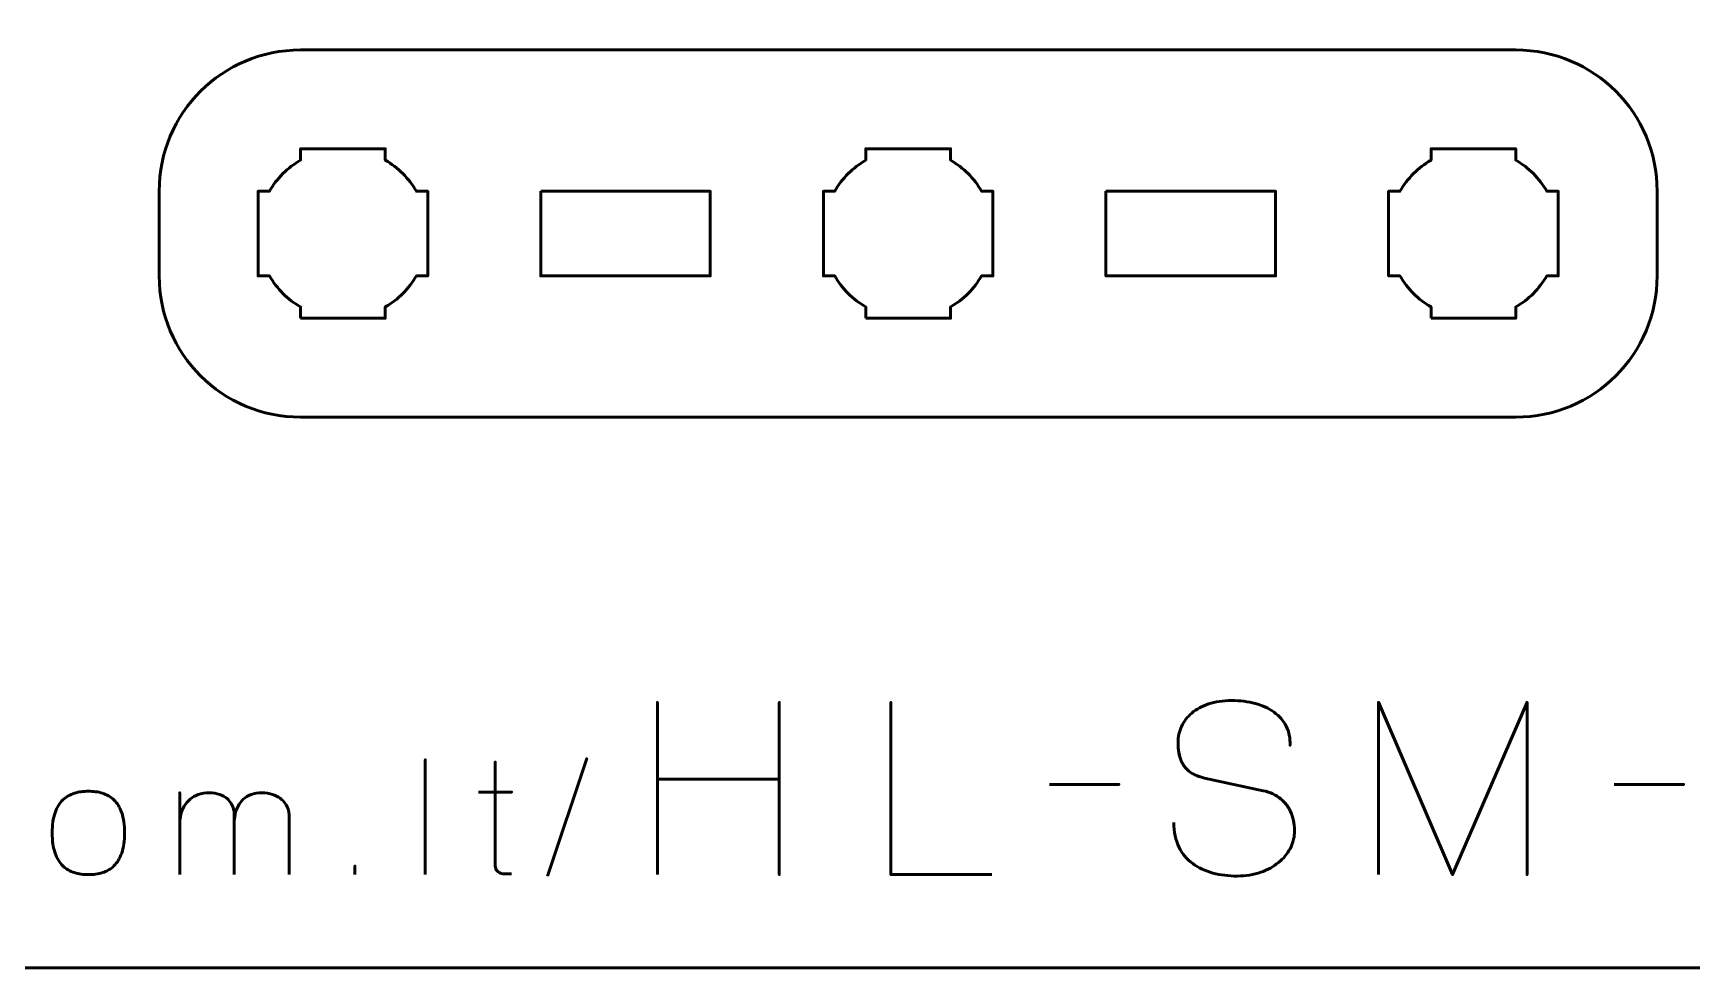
# Model space of a CAD drawing. Header units: centimetres. Extents: x -21 to 0, y -29.7 to 0.
# Drawn here: x -8.85 to -2.98, y -29.7 to -26.39 of the extents above; entities that cross this region are included whole.
import ezdxf

# ---------------------------------------------------------------- set-up
doc = ezdxf.new("R2010")
doc.units = ezdxf.units.CM
doc.header["$MEASUREMENT"] = 0
doc.layers.add('Layer 1', color=7, linetype='Continuous')

msp = doc.modelspace()

# ---------------------------------------------------------------- linework, layer by layer
at = {"layer": 'Layer 1', "color": 22, "lineweight": 53}
msp.add_open_spline([(-21.00003, -29.19995), (-21.00003, -29.19995), (-21.00003, -0.49992), (-21.00003, -0.49992), (-21.00003, -0.49992), (-21.00003, -0.22295), (-20.77694, 0.00004), (-20.49994, 0.00004), (-20.49994, 0.00004), (-20.49994, 0.00004), (-0.50008, 0.00004), (-0.50008, 0.00004), (-0.50008, 0.00004), (-0.22294, 0.00004), (0.00002, -0.22295), (0.00002, -0.49992), (0.00002, -0.49992), (0.00002, -0.49992), (0.00002, -29.19995), (0.00002, -29.19995), (0.00002, -29.19995), (0.00002, -29.47695), (-0.22294, -29.70004), (-0.50008, -29.70004), (-0.50008, -29.70004), (-0.50008, -29.70004), (-20.49994, -29.70004), (-20.49994, -29.70004), (-20.49994, -29.70004), (-20.77694, -29.70004), (-21.00003, -29.47695), (-21.00003, -29.19995)], degree=3, knots=[0, 0, 0, 0, 0.125, 0.125, 0.125, 0.125, 0.25, 0.25, 0.25, 0.25, 0.375, 0.375, 0.375, 0.375, 0.5, 0.5, 0.5, 0.5, 0.625, 0.625, 0.625, 0.625, 0.75, 0.75, 0.75, 0.75, 0.875, 0.875, 0.875, 0.875, 1, 1, 1, 1], dxfattribs=at)
at = {"layer": 'Layer 1', "color": 114, "lineweight": 53}
msp.add_open_spline([(-7.89991, -26.45003), (-7.89991, -26.45003), (-3.60004, -26.45003), (-3.60004, -26.45003), (-3.60004, -26.45003), (-3.3229, -26.45003), (-3.09994, -26.67312), (-3.09994, -26.95012), (-3.09994, -26.95012), (-3.09994, -26.95012), (-3.09994, -27.25013), (-3.09994, -27.25013), (-3.09994, -27.25013), (-3.09994, -27.52709), (-3.3229, -27.75005), (-3.60004, -27.75005), (-3.60004, -27.75005), (-3.60004, -27.75005), (-7.89991, -27.75005), (-7.89991, -27.75005), (-7.89991, -27.75005), (-8.17691, -27.75005), (-8.4, -27.52709), (-8.4, -27.25013), (-8.4, -27.25013), (-8.4, -27.25013), (-8.4, -26.95012), (-8.4, -26.95012), (-8.4, -26.95012), (-8.4, -26.67312), (-8.17691, -26.45003), (-7.89991, -26.45003)], degree=3, knots=[0, 0, 0, 0, 0.125, 0.125, 0.125, 0.125, 0.25, 0.25, 0.25, 0.25, 0.375, 0.375, 0.375, 0.375, 0.5, 0.5, 0.5, 0.5, 0.625, 0.625, 0.625, 0.625, 0.75, 0.75, 0.75, 0.75, 0.875, 0.875, 0.875, 0.875, 1, 1, 1, 1], dxfattribs=at)
at = {"layer": 'Layer 1', "lineweight": 53}
for points, knots in [([(-7.89991, -27.40006), (-7.89991, -27.40006), (-7.89991, -27.35995), (-7.89991, -27.35995), (-7.89991, -27.35995), (-7.94552, -27.33363), (-7.98344, -27.2956), (-8.00976, -27.25013), (-8.00976, -27.25013), (-8.00976, -27.25013), (-8.04998, -27.25013), (-8.04998, -27.25013), (-8.04998, -27.25013), (-8.04998, -27.25013), (-8.04998, -27.10005), (-8.04998, -27.10005), (-8.04998, -27.10005), (-8.04998, -27.10005), (-8.04998, -26.95012), (-8.04998, -26.95012), (-8.04998, -26.95012), (-8.04998, -26.95012), (-8.00976, -26.95012), (-8.00976, -26.95012), (-8.00976, -26.95012), (-7.98344, -26.90451), (-7.94552, -26.86659), (-7.89991, -26.84027), (-7.89991, -26.84027), (-7.89991, -26.84027), (-7.89991, -26.80005), (-7.89991, -26.80005), (-7.89991, -26.80005), (-7.89991, -26.80005), (-7.74998, -26.80005), (-7.74998, -26.80005), (-7.74998, -26.80005), (-7.74998, -26.80005), (-7.5999, -26.80005), (-7.5999, -26.80005), (-7.5999, -26.80005), (-7.5999, -26.80005), (-7.5999, -26.84027), (-7.5999, -26.84027), (-7.5999, -26.84027), (-7.55443, -26.86659), (-7.5164, -26.90451), (-7.49008, -26.95012), (-7.49008, -26.95012), (-7.49008, -26.95012), (-7.44997, -26.95012), (-7.44997, -26.95012), (-7.44997, -26.95012), (-7.44997, -26.95012), (-7.44997, -27.10005), (-7.44997, -27.10005), (-7.44997, -27.10005), (-7.44997, -27.10005), (-7.44997, -27.25013), (-7.44997, -27.25013), (-7.44997, -27.25013), (-7.44997, -27.25013), (-7.49008, -27.25013), (-7.49008, -27.25013), (-7.49008, -27.25013), (-7.5164, -27.2956), (-7.55443, -27.33363), (-7.5999, -27.35995), (-7.5999, -27.35995), (-7.5999, -27.35995), (-7.5999, -27.40006), (-7.5999, -27.40006), (-7.5999, -27.40006), (-7.5999, -27.40006), (-7.74998, -27.40006), (-7.74998, -27.40006), (-7.74998, -27.40006), (-7.74998, -27.40006), (-7.89991, -27.40006), (-7.89991, -27.40006)], [0, 0, 0, 0, 0.05, 0.05, 0.05, 0.05, 0.1, 0.1, 0.1, 0.1, 0.15, 0.15, 0.15, 0.15, 0.2, 0.2, 0.2, 0.2, 0.25, 0.25, 0.25, 0.25, 0.3, 0.3, 0.3, 0.3, 0.35, 0.35, 0.35, 0.35, 0.4, 0.4, 0.4, 0.4, 0.45, 0.45, 0.45, 0.45, 0.5, 0.5, 0.5, 0.5, 0.55, 0.55, 0.55, 0.55, 0.6, 0.6, 0.6, 0.6, 0.65, 0.65, 0.65, 0.65, 0.7, 0.7, 0.7, 0.7, 0.75, 0.75, 0.75, 0.75, 0.8, 0.8, 0.8, 0.8, 0.85, 0.85, 0.85, 0.85, 0.9, 0.9, 0.9, 0.9, 0.95, 0.95, 0.95, 0.95, 1, 1, 1, 1]), ([(-5.89997, -27.40006), (-5.89997, -27.40006), (-5.89997, -27.35995), (-5.89997, -27.35995), (-5.89997, -27.35995), (-5.94545, -27.33363), (-5.98348, -27.2956), (-6.00979, -27.25013), (-6.00979, -27.25013), (-6.00979, -27.25013), (-6.0499, -27.25013), (-6.0499, -27.25013), (-6.0499, -27.25013), (-6.0499, -27.25013), (-6.0499, -27.10005), (-6.0499, -27.10005), (-6.0499, -27.10005), (-6.0499, -27.10005), (-6.0499, -26.95012), (-6.0499, -26.95012), (-6.0499, -26.95012), (-6.0499, -26.95012), (-6.00979, -26.95012), (-6.00979, -26.95012), (-6.00979, -26.95012), (-5.98348, -26.90451), (-5.94545, -26.86659), (-5.89997, -26.84027), (-5.89997, -26.84027), (-5.89997, -26.84027), (-5.89997, -26.80005), (-5.89997, -26.80005), (-5.89997, -26.80005), (-5.89997, -26.80005), (-5.7499, -26.80005), (-5.7499, -26.80005), (-5.7499, -26.80005), (-5.7499, -26.80005), (-5.59997, -26.80005), (-5.59997, -26.80005), (-5.59997, -26.80005), (-5.59997, -26.80005), (-5.59997, -26.84027), (-5.59997, -26.84027), (-5.59997, -26.84027), (-5.5545, -26.86659), (-5.51647, -26.90451), (-5.49015, -26.95012), (-5.49015, -26.95012), (-5.49015, -26.95012), (-5.4499, -26.95012), (-5.4499, -26.95012), (-5.4499, -26.95012), (-5.4499, -26.95012), (-5.4499, -27.10005), (-5.4499, -27.10005), (-5.4499, -27.10005), (-5.4499, -27.10005), (-5.4499, -27.25013), (-5.4499, -27.25013), (-5.4499, -27.25013), (-5.4499, -27.25013), (-5.49015, -27.25013), (-5.49015, -27.25013), (-5.49015, -27.25013), (-5.51647, -27.2956), (-5.5545, -27.33363), (-5.59997, -27.35995), (-5.59997, -27.35995), (-5.59997, -27.35995), (-5.59997, -27.40006), (-5.59997, -27.40006), (-5.59997, -27.40006), (-5.59997, -27.40006), (-5.7499, -27.40006), (-5.7499, -27.40006), (-5.7499, -27.40006), (-5.7499, -27.40006), (-5.89997, -27.40006), (-5.89997, -27.40006)], [0, 0, 0, 0, 0.05, 0.05, 0.05, 0.05, 0.1, 0.1, 0.1, 0.1, 0.15, 0.15, 0.15, 0.15, 0.2, 0.2, 0.2, 0.2, 0.25, 0.25, 0.25, 0.25, 0.3, 0.3, 0.3, 0.3, 0.35, 0.35, 0.35, 0.35, 0.4, 0.4, 0.4, 0.4, 0.45, 0.45, 0.45, 0.45, 0.5, 0.5, 0.5, 0.5, 0.55, 0.55, 0.55, 0.55, 0.6, 0.6, 0.6, 0.6, 0.65, 0.65, 0.65, 0.65, 0.7, 0.7, 0.7, 0.7, 0.75, 0.75, 0.75, 0.75, 0.8, 0.8, 0.8, 0.8, 0.85, 0.85, 0.85, 0.85, 0.9, 0.9, 0.9, 0.9, 0.95, 0.95, 0.95, 0.95, 1, 1, 1, 1]), ([(-3.90004, -27.40006), (-3.90004, -27.40006), (-3.90004, -27.35995), (-3.90004, -27.35995), (-3.90004, -27.35995), (-3.94551, -27.33363), (-3.9834, -27.2956), (-4.00986, -27.25013), (-4.00986, -27.25013), (-4.00986, -27.25013), (-4.04997, -27.25013), (-4.04997, -27.25013), (-4.04997, -27.25013), (-4.04997, -27.25013), (-4.04997, -27.10005), (-4.04997, -27.10005), (-4.04997, -27.10005), (-4.04997, -27.10005), (-4.04997, -26.95012), (-4.04997, -26.95012), (-4.04997, -26.95012), (-4.04997, -26.95012), (-4.00986, -26.95012), (-4.00986, -26.95012), (-4.00986, -26.95012), (-3.9834, -26.90451), (-3.94551, -26.86659), (-3.90004, -26.84027), (-3.90004, -26.84027), (-3.90004, -26.84027), (-3.90004, -26.80005), (-3.90004, -26.80005), (-3.90004, -26.80005), (-3.90004, -26.80005), (-3.74997, -26.80005), (-3.74997, -26.80005), (-3.74997, -26.80005), (-3.74997, -26.80005), (-3.60004, -26.80005), (-3.60004, -26.80005), (-3.60004, -26.80005), (-3.60004, -26.80005), (-3.60004, -26.84027), (-3.60004, -26.84027), (-3.60004, -26.84027), (-3.55442, -26.86659), (-3.5165, -26.90451), (-3.49018, -26.95012), (-3.49018, -26.95012), (-3.49018, -26.95012), (-3.44997, -26.95012), (-3.44997, -26.95012), (-3.44997, -26.95012), (-3.44997, -26.95012), (-3.44997, -27.10005), (-3.44997, -27.10005), (-3.44997, -27.10005), (-3.44997, -27.10005), (-3.44997, -27.25013), (-3.44997, -27.25013), (-3.44997, -27.25013), (-3.44997, -27.25013), (-3.49018, -27.25013), (-3.49018, -27.25013), (-3.49018, -27.25013), (-3.5165, -27.2956), (-3.55442, -27.33363), (-3.60004, -27.35995), (-3.60004, -27.35995), (-3.60004, -27.35995), (-3.60004, -27.40006), (-3.60004, -27.40006), (-3.60004, -27.40006), (-3.60004, -27.40006), (-3.74997, -27.40006), (-3.74997, -27.40006), (-3.74997, -27.40006), (-3.74997, -27.40006), (-3.90004, -27.40006), (-3.90004, -27.40006)], [0, 0, 0, 0, 0.05, 0.05, 0.05, 0.05, 0.1, 0.1, 0.1, 0.1, 0.15, 0.15, 0.15, 0.15, 0.2, 0.2, 0.2, 0.2, 0.25, 0.25, 0.25, 0.25, 0.3, 0.3, 0.3, 0.3, 0.35, 0.35, 0.35, 0.35, 0.4, 0.4, 0.4, 0.4, 0.45, 0.45, 0.45, 0.45, 0.5, 0.5, 0.5, 0.5, 0.55, 0.55, 0.55, 0.55, 0.6, 0.6, 0.6, 0.6, 0.65, 0.65, 0.65, 0.65, 0.7, 0.7, 0.7, 0.7, 0.75, 0.75, 0.75, 0.75, 0.8, 0.8, 0.8, 0.8, 0.85, 0.85, 0.85, 0.85, 0.9, 0.9, 0.9, 0.9, 0.95, 0.95, 0.95, 0.95, 1, 1, 1, 1]), ([(-7.04996, -26.95012), (-7.04996, -26.95012), (-6.44995, -26.95012), (-6.44995, -26.95012), (-6.44995, -26.95012), (-6.44995, -26.95012), (-6.44995, -27.25013), (-6.44995, -27.25013), (-6.44995, -27.25013), (-6.44995, -27.25013), (-7.04996, -27.25013), (-7.04996, -27.25013), (-7.04996, -27.25013), (-7.04996, -27.25013), (-7.04996, -26.95012), (-7.04996, -26.95012)], [0, 0, 0, 0, 0.25, 0.25, 0.25, 0.25, 0.5, 0.5, 0.5, 0.5, 0.75, 0.75, 0.75, 0.75, 1, 1, 1, 1]), ([(-5.04999, -26.95012), (-5.04999, -26.95012), (-4.44999, -26.95012), (-4.44999, -26.95012), (-4.44999, -26.95012), (-4.44999, -26.95012), (-4.44999, -27.25013), (-4.44999, -27.25013), (-4.44999, -27.25013), (-4.44999, -27.25013), (-5.04999, -27.25013), (-5.04999, -27.25013), (-5.04999, -27.25013), (-5.04999, -27.25013), (-5.04999, -26.95012), (-5.04999, -26.95012)], [0, 0, 0, 0, 0.25, 0.25, 0.25, 0.25, 0.5, 0.5, 0.5, 0.5, 0.75, 0.75, 0.75, 0.75, 1, 1, 1, 1])]:
    msp.add_open_spline(points, degree=3, knots=knots, dxfattribs=at)
at = {"layer": 'Layer 1', "color": 30, "lineweight": 53}
for points, knots in [([(-4.81005, -29.18535), (-4.80977, -29.21907), (-4.80384, -29.248), (-4.79199, -29.27213), (-4.79199, -29.27213), (-4.78028, -29.29612), (-4.76391, -29.31573), (-4.7433, -29.33097), (-4.7433, -29.33097), (-4.72256, -29.34607), (-4.69871, -29.35722), (-4.67176, -29.36442), (-4.67176, -29.36442), (-4.64495, -29.37147), (-4.61616, -29.375), (-4.58568, -29.375), (-4.58568, -29.375), (-4.55492, -29.37486), (-4.52726, -29.37034), (-4.50257, -29.36174), (-4.50257, -29.36174), (-4.47801, -29.35313), (-4.45699, -29.34156), (-4.43935, -29.32702), (-4.43935, -29.32702), (-4.42185, -29.31249), (-4.4083, -29.29626), (-4.39871, -29.2782), (-4.39871, -29.2782), (-4.38911, -29.26014), (-4.38403, -29.24165), (-4.38333, -29.2226), (-4.38333, -29.2226), (-4.38248, -29.19762), (-4.38615, -29.17476), (-4.39419, -29.15416), (-4.39419, -29.15416), (-4.40224, -29.13356), (-4.41465, -29.11634), (-4.43145, -29.10223), (-4.43145, -29.10223), (-4.4481, -29.08812), (-4.46912, -29.07824), (-4.49424, -29.07274), (-4.49424, -29.07274), (-4.49424, -29.07274), (-4.70168, -29.02787), (-4.70168, -29.02787), (-4.70168, -29.02787), (-4.72115, -29.02377), (-4.73794, -29.01686), (-4.75177, -29.00726), (-4.75177, -29.00726), (-4.7656, -28.99753), (-4.77632, -28.98412), (-4.78366, -28.96691), (-4.78366, -28.96691), (-4.791, -28.94983), (-4.79481, -28.9281), (-4.79481, -28.90171), (-4.79481, -28.90171), (-4.79481, -28.88167), (-4.79072, -28.86276), (-4.78239, -28.84498), (-4.78239, -28.84498), (-4.77421, -28.8272), (-4.76207, -28.81154), (-4.74613, -28.79771), (-4.74613, -28.79771), (-4.73018, -28.78402), (-4.71042, -28.7733), (-4.687, -28.76554), (-4.687, -28.76554), (-4.66343, -28.75764), (-4.63648, -28.75369), (-4.606, -28.75354), (-4.606, -28.75354), (-4.57538, -28.75354), (-4.5473, -28.75707), (-4.52162, -28.76413), (-4.52162, -28.76413), (-4.49608, -28.77118), (-4.47392, -28.78134), (-4.45529, -28.79489), (-4.45529, -28.79489), (-4.43667, -28.80844), (-4.42227, -28.82509), (-4.4124, -28.84456), (-4.4124, -28.84456), (-4.40252, -28.86418), (-4.39786, -28.88661), (-4.39857, -28.91187), (-4.39857, -28.91187), (-4.39786, -28.88661), (-4.40252, -28.86418), (-4.4124, -28.84456), (-4.4124, -28.84456), (-4.42227, -28.82509), (-4.43667, -28.80844), (-4.45529, -28.79489), (-4.45529, -28.79489), (-4.47392, -28.78134), (-4.49608, -28.77118), (-4.52162, -28.76413), (-4.52162, -28.76413), (-4.5473, -28.75707), (-4.57538, -28.75354), (-4.606, -28.75354), (-4.606, -28.75354), (-4.63648, -28.75369), (-4.66343, -28.75764), (-4.687, -28.76554), (-4.687, -28.76554), (-4.71042, -28.7733), (-4.73018, -28.78402), (-4.74613, -28.79771), (-4.74613, -28.79771), (-4.76207, -28.81154), (-4.77421, -28.8272), (-4.78239, -28.84498), (-4.78239, -28.84498), (-4.79072, -28.86276), (-4.79481, -28.88167), (-4.79481, -28.90171), (-4.79481, -28.90171), (-4.79481, -28.9281), (-4.79114, -28.94983), (-4.78409, -28.96676), (-4.78409, -28.96676), (-4.77689, -28.98384), (-4.76631, -28.9971), (-4.75248, -29.00684), (-4.75248, -29.00684), (-4.73865, -29.01644), (-4.72171, -29.02349), (-4.70168, -29.02787), (-4.70168, -29.02787), (-4.70168, -29.02787), (-4.49424, -29.07274), (-4.49424, -29.07274), (-4.49424, -29.07274), (-4.46856, -29.07824), (-4.44739, -29.08812), (-4.43074, -29.10223), (-4.43074, -29.10223), (-4.41395, -29.11634), (-4.40167, -29.13356), (-4.39377, -29.15416), (-4.39377, -29.15416), (-4.38601, -29.17476), (-4.38248, -29.19762), (-4.38333, -29.2226), (-4.38333, -29.2226), (-4.38403, -29.24165), (-4.38911, -29.26014), (-4.39871, -29.2782), (-4.39871, -29.2782), (-4.4083, -29.29626), (-4.42185, -29.31249), (-4.43935, -29.32702), (-4.43935, -29.32702), (-4.45699, -29.34156), (-4.47801, -29.35313), (-4.50257, -29.36174), (-4.50257, -29.36174), (-4.52726, -29.37034), (-4.55492, -29.37486), (-4.58568, -29.375), (-4.58568, -29.375), (-4.61616, -29.375), (-4.64495, -29.37147), (-4.67176, -29.36442), (-4.67176, -29.36442), (-4.69871, -29.35722), (-4.72256, -29.34607), (-4.7433, -29.33097), (-4.7433, -29.33097), (-4.76391, -29.31573), (-4.78028, -29.29612), (-4.79199, -29.27213), (-4.79199, -29.27213), (-4.80384, -29.248), (-4.80977, -29.21907), (-4.81005, -29.18535)], [0, 0, 0, 0, 0.0217391, 0.0217391, 0.0217391, 0.0217391, 0.0434783, 0.0434783, 0.0434783, 0.0434783, 0.0652174, 0.0652174, 0.0652174, 0.0652174, 0.0869565, 0.0869565, 0.0869565, 0.0869565, 0.1086957, 0.1086957, 0.1086957, 0.1086957, 0.1304348, 0.1304348, 0.1304348, 0.1304348, 0.1521739, 0.1521739, 0.1521739, 0.1521739, 0.173913, 0.173913, 0.173913, 0.173913, 0.1956522, 0.1956522, 0.1956522, 0.1956522, 0.2173913, 0.2173913, 0.2173913, 0.2173913, 0.2391304, 0.2391304, 0.2391304, 0.2391304, 0.2608696, 0.2608696, 0.2608696, 0.2608696, 0.2826087, 0.2826087, 0.2826087, 0.2826087, 0.3043478, 0.3043478, 0.3043478, 0.3043478, 0.326087, 0.326087, 0.326087, 0.326087, 0.3478261, 0.3478261, 0.3478261, 0.3478261, 0.3695652, 0.3695652, 0.3695652, 0.3695652, 0.3913043, 0.3913043, 0.3913043, 0.3913043, 0.4130435, 0.4130435, 0.4130435, 0.4130435, 0.4347826, 0.4347826, 0.4347826, 0.4347826, 0.4565217, 0.4565217, 0.4565217, 0.4565217, 0.4782609, 0.4782609, 0.4782609, 0.4782609, 0.5, 0.5, 0.5, 0.5, 0.5217391, 0.5217391, 0.5217391, 0.5217391, 0.5434783, 0.5434783, 0.5434783, 0.5434783, 0.5652174, 0.5652174, 0.5652174, 0.5652174, 0.5869565, 0.5869565, 0.5869565, 0.5869565, 0.6086957, 0.6086957, 0.6086957, 0.6086957, 0.6304348, 0.6304348, 0.6304348, 0.6304348, 0.6521739, 0.6521739, 0.6521739, 0.6521739, 0.673913, 0.673913, 0.673913, 0.673913, 0.6956522, 0.6956522, 0.6956522, 0.6956522, 0.7173913, 0.7173913, 0.7173913, 0.7173913, 0.7391304, 0.7391304, 0.7391304, 0.7391304, 0.7608696, 0.7608696, 0.7608696, 0.7608696, 0.7826087, 0.7826087, 0.7826087, 0.7826087, 0.8043478, 0.8043478, 0.8043478, 0.8043478, 0.826087, 0.826087, 0.826087, 0.826087, 0.8478261, 0.8478261, 0.8478261, 0.8478261, 0.8695652, 0.8695652, 0.8695652, 0.8695652, 0.8913043, 0.8913043, 0.8913043, 0.8913043, 0.9130435, 0.9130435, 0.9130435, 0.9130435, 0.9347826, 0.9347826, 0.9347826, 0.9347826, 0.9565217, 0.9565217, 0.9565217, 0.9565217, 0.9782609, 0.9782609, 0.9782609, 0.9782609, 1, 1, 1, 1]), ([(-6.63717, -29.36992), (-6.63717, -29.36992), (-6.63717, -29.0321), (-6.63717, -29.0321), (-6.63717, -29.0321), (-6.63717, -29.0321), (-6.20621, -29.0321), (-6.20621, -29.0321), (-6.20621, -29.0321), (-6.20621, -29.0321), (-6.20621, -29.36992), (-6.20621, -29.36992), (-6.20621, -29.36992), (-6.20621, -29.36992), (-6.20621, -28.76032), (-6.20621, -28.76032), (-6.20621, -28.76032), (-6.20621, -28.76032), (-6.20621, -29.0321), (-6.20621, -29.0321), (-6.20621, -29.0321), (-6.20621, -29.0321), (-6.63717, -29.0321), (-6.63717, -29.0321), (-6.63717, -29.0321), (-6.63717, -29.0321), (-6.63717, -28.76032), (-6.63717, -28.76032), (-6.63717, -28.76032), (-6.63717, -28.76032), (-6.63717, -29.36992), (-6.63717, -29.36992)], [0, 0, 0, 0, 0.125, 0.125, 0.125, 0.125, 0.25, 0.25, 0.25, 0.25, 0.375, 0.375, 0.375, 0.375, 0.5, 0.5, 0.5, 0.5, 0.625, 0.625, 0.625, 0.625, 0.75, 0.75, 0.75, 0.75, 0.875, 0.875, 0.875, 0.875, 1, 1, 1, 1]), ([(-5.45437, -29.36992), (-5.45437, -29.36992), (-5.81082, -29.36992), (-5.81082, -29.36992), (-5.81082, -29.36992), (-5.81082, -29.36992), (-5.81082, -28.75947), (-5.81082, -28.75947), (-5.81082, -28.75947), (-5.81082, -28.75947), (-5.81082, -29.36992), (-5.81082, -29.36992), (-5.81082, -29.36992), (-5.81082, -29.36992), (-5.45437, -29.36992), (-5.45437, -29.36992)], [0, 0, 0, 0, 0.25, 0.25, 0.25, 0.25, 0.5, 0.5, 0.5, 0.5, 0.75, 0.75, 0.75, 0.75, 1, 1, 1, 1]), ([(-4.08615, -29.36992), (-4.08615, -29.36992), (-4.08615, -28.75947), (-4.08615, -28.75947), (-4.08615, -28.75947), (-4.08615, -28.75947), (-3.82368, -29.36992), (-3.82368, -29.36992), (-3.82368, -29.36992), (-3.82368, -29.36992), (-3.56037, -28.75947), (-3.56037, -28.75947), (-3.56037, -28.75947), (-3.56037, -28.75947), (-3.56037, -29.36992), (-3.56037, -29.36992), (-3.56037, -29.36992), (-3.56037, -29.36992), (-3.56037, -28.75947), (-3.56037, -28.75947), (-3.56037, -28.75947), (-3.56037, -28.75947), (-3.82368, -29.36992), (-3.82368, -29.36992), (-3.82368, -29.36992), (-3.82368, -29.36992), (-4.08615, -28.75947), (-4.08615, -28.75947), (-4.08615, -28.75947), (-4.08615, -28.75947), (-4.08615, -29.36992), (-4.08615, -29.36992)], [0, 0, 0, 0, 0.125, 0.125, 0.125, 0.125, 0.25, 0.25, 0.25, 0.25, 0.375, 0.375, 0.375, 0.375, 0.5, 0.5, 0.5, 0.5, 0.625, 0.625, 0.625, 0.625, 0.75, 0.75, 0.75, 0.75, 0.875, 0.875, 0.875, 0.875, 1, 1, 1, 1]), ([(-7.45844, -29.36992), (-7.45844, -29.36992), (-7.45844, -28.96296), (-7.45844, -28.96296), (-7.45844, -28.96296), (-7.45844, -28.96296), (-7.45844, -29.36992), (-7.45844, -29.36992)], [0, 0, 0, 0, 0.5, 0.5, 0.5, 0.5, 1, 1, 1, 1]), ([(-7.15364, -29.3671), (-7.1606, -29.36766), (-7.16756, -29.36785), (-7.17434, -29.36766), (-7.17434, -29.36766), (-7.18111, -29.36747), (-7.18723, -29.36644), (-7.19278, -29.36437), (-7.19278, -29.36437), (-7.19833, -29.36239), (-7.20275, -29.35882), (-7.20613, -29.35374), (-7.20613, -29.35374), (-7.20943, -29.34866), (-7.21112, -29.34142), (-7.21121, -29.3321), (-7.21121, -29.3321), (-7.21121, -29.32768), (-7.21121, -29.32016), (-7.21121, -29.30962), (-7.21121, -29.30962), (-7.21121, -29.29899), (-7.21121, -29.28619), (-7.21121, -29.27105), (-7.21121, -29.27105), (-7.21121, -29.2559), (-7.21121, -29.23935), (-7.21121, -29.22138), (-7.21121, -29.22138), (-7.21121, -29.20341), (-7.21121, -29.18488), (-7.21121, -29.16569), (-7.21121, -29.16569), (-7.21121, -29.1465), (-7.21121, -29.12759), (-7.21121, -29.10887), (-7.21121, -29.10887), (-7.21121, -29.09015), (-7.21121, -29.07255), (-7.21121, -29.056), (-7.21121, -29.056), (-7.21121, -29.03944), (-7.21121, -29.02476), (-7.21121, -29.01207), (-7.21121, -29.01207), (-7.21121, -28.99927), (-7.21121, -28.9893), (-7.21121, -28.98196), (-7.21121, -28.98196), (-7.21121, -28.97472), (-7.21121, -28.97095), (-7.21121, -28.97086), (-7.21121, -28.97086), (-7.21121, -28.97095), (-7.21121, -28.97472), (-7.21121, -28.98196), (-7.21121, -28.98196), (-7.21121, -28.9893), (-7.21121, -28.99927), (-7.21121, -29.01207), (-7.21121, -29.01207), (-7.21121, -29.02476), (-7.21121, -29.03944), (-7.21121, -29.056), (-7.21121, -29.056), (-7.21121, -29.07255), (-7.21121, -29.09015), (-7.21121, -29.10887), (-7.21121, -29.10887), (-7.21121, -29.12759), (-7.21121, -29.1465), (-7.21121, -29.16569), (-7.21121, -29.16569), (-7.21121, -29.18488), (-7.21121, -29.20341), (-7.21121, -29.22138), (-7.21121, -29.22138), (-7.21121, -29.23935), (-7.21121, -29.2559), (-7.21121, -29.27105), (-7.21121, -29.27105), (-7.21121, -29.28619), (-7.21121, -29.29899), (-7.21121, -29.30962), (-7.21121, -29.30962), (-7.21121, -29.32016), (-7.21121, -29.32768), (-7.21121, -29.3321), (-7.21121, -29.3321), (-7.21112, -29.34142), (-7.20943, -29.34866), (-7.20613, -29.35374), (-7.20613, -29.35374), (-7.20275, -29.35882), (-7.19833, -29.36239), (-7.19278, -29.36437), (-7.19278, -29.36437), (-7.18723, -29.36644), (-7.18111, -29.36747), (-7.17434, -29.36766), (-7.17434, -29.36766), (-7.16756, -29.36785), (-7.1606, -29.36766), (-7.15364, -29.3671)], [0, 0, 0, 0, 0.0384615, 0.0384615, 0.0384615, 0.0384615, 0.0769231, 0.0769231, 0.0769231, 0.0769231, 0.1153846, 0.1153846, 0.1153846, 0.1153846, 0.1538462, 0.1538462, 0.1538462, 0.1538462, 0.1923077, 0.1923077, 0.1923077, 0.1923077, 0.2307692, 0.2307692, 0.2307692, 0.2307692, 0.2692308, 0.2692308, 0.2692308, 0.2692308, 0.3076923, 0.3076923, 0.3076923, 0.3076923, 0.3461538, 0.3461538, 0.3461538, 0.3461538, 0.3846154, 0.3846154, 0.3846154, 0.3846154, 0.4230769, 0.4230769, 0.4230769, 0.4230769, 0.4615385, 0.4615385, 0.4615385, 0.4615385, 0.5, 0.5, 0.5, 0.5, 0.5384615, 0.5384615, 0.5384615, 0.5384615, 0.5769231, 0.5769231, 0.5769231, 0.5769231, 0.6153846, 0.6153846, 0.6153846, 0.6153846, 0.6538462, 0.6538462, 0.6538462, 0.6538462, 0.6923077, 0.6923077, 0.6923077, 0.6923077, 0.7307692, 0.7307692, 0.7307692, 0.7307692, 0.7692308, 0.7692308, 0.7692308, 0.7692308, 0.8076923, 0.8076923, 0.8076923, 0.8076923, 0.8461538, 0.8461538, 0.8461538, 0.8461538, 0.8846154, 0.8846154, 0.8846154, 0.8846154, 0.9230769, 0.9230769, 0.9230769, 0.9230769, 0.9615385, 0.9615385, 0.9615385, 0.9615385, 1, 1, 1, 1]), ([(-7.02551, -29.37556), (-7.02551, -29.37556), (-6.88722, -28.95901), (-6.88722, -28.95901), (-6.88722, -28.95901), (-6.88722, -28.95901), (-7.02551, -29.37556), (-7.02551, -29.37556)], [0, 0, 0, 0, 0.5, 0.5, 0.5, 0.5, 1, 1, 1, 1]), ([(-8.65054, -29.36992), (-8.63276, -29.37001), (-8.61621, -29.36776), (-8.60078, -29.36296), (-8.60078, -29.36296), (-8.58535, -29.35816), (-8.57171, -29.35016), (-8.56004, -29.33897), (-8.56004, -29.33897), (-8.54828, -29.32778), (-8.53916, -29.31263), (-8.53248, -29.29344), (-8.53248, -29.29344), (-8.5259, -29.27434), (-8.52251, -29.25054), (-8.52241, -29.22204), (-8.52241, -29.22204), (-8.52251, -29.19363), (-8.5259, -29.16992), (-8.53248, -29.15092), (-8.53248, -29.15092), (-8.53916, -29.13191), (-8.54828, -29.11677), (-8.56004, -29.10557), (-8.56004, -29.10557), (-8.57171, -29.09447), (-8.58535, -29.08648), (-8.60078, -29.08168), (-8.60078, -29.08168), (-8.61621, -29.07688), (-8.63276, -29.07462), (-8.65054, -29.07472), (-8.65054, -29.07472), (-8.66813, -29.07462), (-8.68469, -29.07688), (-8.70012, -29.08168), (-8.70012, -29.08168), (-8.71555, -29.08648), (-8.72909, -29.09447), (-8.74085, -29.10557), (-8.74085, -29.10557), (-8.75261, -29.11677), (-8.76183, -29.13191), (-8.76851, -29.15092), (-8.76851, -29.15092), (-8.77519, -29.16992), (-8.77858, -29.19363), (-8.77867, -29.22204), (-8.77867, -29.22204), (-8.77858, -29.25054), (-8.77519, -29.27434), (-8.76851, -29.29344), (-8.76851, -29.29344), (-8.76183, -29.31263), (-8.75261, -29.32778), (-8.74085, -29.33897), (-8.74085, -29.33897), (-8.72909, -29.35016), (-8.71555, -29.35816), (-8.70012, -29.36296), (-8.70012, -29.36296), (-8.68469, -29.36776), (-8.66813, -29.37001), (-8.65054, -29.36992)], [0, 0, 0, 0, 0.0625, 0.0625, 0.0625, 0.0625, 0.125, 0.125, 0.125, 0.125, 0.1875, 0.1875, 0.1875, 0.1875, 0.25, 0.25, 0.25, 0.25, 0.3125, 0.3125, 0.3125, 0.3125, 0.375, 0.375, 0.375, 0.375, 0.4375, 0.4375, 0.4375, 0.4375, 0.5, 0.5, 0.5, 0.5, 0.5625, 0.5625, 0.5625, 0.5625, 0.625, 0.625, 0.625, 0.625, 0.6875, 0.6875, 0.6875, 0.6875, 0.75, 0.75, 0.75, 0.75, 0.8125, 0.8125, 0.8125, 0.8125, 0.875, 0.875, 0.875, 0.875, 0.9375, 0.9375, 0.9375, 0.9375, 1, 1, 1, 1]), ([(-8.65054, -29.36992), (-8.63276, -29.37001), (-8.61621, -29.36776), (-8.60078, -29.36296), (-8.60078, -29.36296), (-8.58535, -29.35816), (-8.57171, -29.35016), (-8.56004, -29.33897), (-8.56004, -29.33897), (-8.54828, -29.32778), (-8.53916, -29.31263), (-8.53248, -29.29344), (-8.53248, -29.29344), (-8.5259, -29.27434), (-8.52251, -29.25054), (-8.52241, -29.22204), (-8.52241, -29.22204), (-8.52251, -29.19363), (-8.5259, -29.16992), (-8.53248, -29.15092), (-8.53248, -29.15092), (-8.53916, -29.13191), (-8.54828, -29.11677), (-8.56004, -29.10557), (-8.56004, -29.10557), (-8.57171, -29.09447), (-8.58535, -29.08648), (-8.60078, -29.08168), (-8.60078, -29.08168), (-8.61621, -29.07688), (-8.63276, -29.07462), (-8.65054, -29.07472), (-8.65054, -29.07472), (-8.66813, -29.07462), (-8.68469, -29.07688), (-8.70012, -29.08168), (-8.70012, -29.08168), (-8.71555, -29.08648), (-8.72909, -29.09447), (-8.74085, -29.10557), (-8.74085, -29.10557), (-8.75261, -29.11677), (-8.76183, -29.13191), (-8.76851, -29.15092), (-8.76851, -29.15092), (-8.77519, -29.16992), (-8.77858, -29.19363), (-8.77867, -29.22204), (-8.77867, -29.22204), (-8.77858, -29.25054), (-8.77519, -29.27434), (-8.76851, -29.29344), (-8.76851, -29.29344), (-8.76183, -29.31263), (-8.75261, -29.32778), (-8.74085, -29.33897), (-8.74085, -29.33897), (-8.72909, -29.35016), (-8.71555, -29.35816), (-8.70012, -29.36296), (-8.70012, -29.36296), (-8.68469, -29.36776), (-8.66813, -29.37001), (-8.65054, -29.36992)], [0, 0, 0, 0, 0.0625, 0.0625, 0.0625, 0.0625, 0.125, 0.125, 0.125, 0.125, 0.1875, 0.1875, 0.1875, 0.1875, 0.25, 0.25, 0.25, 0.25, 0.3125, 0.3125, 0.3125, 0.3125, 0.375, 0.375, 0.375, 0.375, 0.4375, 0.4375, 0.4375, 0.4375, 0.5, 0.5, 0.5, 0.5, 0.5625, 0.5625, 0.5625, 0.5625, 0.625, 0.625, 0.625, 0.625, 0.6875, 0.6875, 0.6875, 0.6875, 0.75, 0.75, 0.75, 0.75, 0.8125, 0.8125, 0.8125, 0.8125, 0.875, 0.875, 0.875, 0.875, 0.9375, 0.9375, 0.9375, 0.9375, 1, 1, 1, 1]), ([(-8.13465, -29.36992), (-8.13465, -29.36983), (-8.13465, -29.3671), (-8.13465, -29.36174), (-8.13465, -29.36174), (-8.13465, -29.35647), (-8.13465, -29.34922), (-8.13465, -29.3401), (-8.13465, -29.3401), (-8.13465, -29.33088), (-8.13465, -29.32053), (-8.13465, -29.30887), (-8.13465, -29.30887), (-8.13465, -29.2973), (-8.13465, -29.28516), (-8.13465, -29.27237), (-8.13465, -29.27237), (-8.13465, -29.25967), (-8.13465, -29.24715), (-8.13465, -29.23474), (-8.13465, -29.23474), (-8.13465, -29.22232), (-8.13465, -29.21065), (-8.13465, -29.19993), (-8.13465, -29.19993), (-8.13465, -29.18911), (-8.13465, -29.17989), (-8.13465, -29.17208), (-8.13465, -29.17208), (-8.13465, -29.16437), (-8.13465, -29.15882), (-8.13465, -29.15543), (-8.13465, -29.15543), (-8.13455, -29.15016), (-8.1354, -29.14424), (-8.137, -29.13775), (-8.137, -29.13775), (-8.1386, -29.13116), (-8.14133, -29.12458), (-8.14518, -29.11799), (-8.14518, -29.11799), (-8.14904, -29.11131), (-8.1544, -29.1052), (-8.16108, -29.09955), (-8.16108, -29.09955), (-8.16785, -29.09391), (-8.17632, -29.08939), (-8.18648, -29.08591), (-8.18648, -29.08591), (-8.19674, -29.08243), (-8.20896, -29.08055), (-8.22326, -29.08036), (-8.22326, -29.08036), (-8.23756, -29.08036), (-8.25036, -29.08234), (-8.26155, -29.08629), (-8.26155, -29.08629), (-8.27284, -29.09033), (-8.28253, -29.09588), (-8.29081, -29.10294), (-8.29081, -29.10294), (-8.29899, -29.11), (-8.30586, -29.11809), (-8.31122, -29.1273), (-8.31122, -29.1273), (-8.31658, -29.13643), (-8.32054, -29.14612), (-8.32317, -29.15647), (-8.32317, -29.15647), (-8.3258, -29.16672), (-8.32712, -29.17716), (-8.32712, -29.18761), (-8.32712, -29.18761), (-8.32712, -29.17716), (-8.3258, -29.16672), (-8.32317, -29.15647), (-8.32317, -29.15647), (-8.32054, -29.14612), (-8.31658, -29.13643), (-8.31122, -29.1273), (-8.31122, -29.1273), (-8.30586, -29.11809), (-8.29899, -29.11), (-8.29081, -29.10294), (-8.29081, -29.10294), (-8.28253, -29.09588), (-8.27284, -29.09033), (-8.26155, -29.08629), (-8.26155, -29.08629), (-8.25036, -29.08234), (-8.23756, -29.08036), (-8.22326, -29.08036), (-8.22326, -29.08036), (-8.20896, -29.08055), (-8.19674, -29.08243), (-8.18648, -29.08591), (-8.18648, -29.08591), (-8.17632, -29.08939), (-8.16785, -29.09391), (-8.16108, -29.09955), (-8.16108, -29.09955), (-8.1544, -29.1052), (-8.14904, -29.11131), (-8.14518, -29.11799), (-8.14518, -29.11799), (-8.14133, -29.12458), (-8.1386, -29.13116), (-8.137, -29.13775), (-8.137, -29.13775), (-8.1354, -29.14424), (-8.13455, -29.15016), (-8.13465, -29.15543), (-8.13465, -29.15543), (-8.13465, -29.15882), (-8.13465, -29.16437), (-8.13465, -29.17208), (-8.13465, -29.17208), (-8.13465, -29.17989), (-8.13465, -29.18911), (-8.13465, -29.19993), (-8.13465, -29.19993), (-8.13465, -29.21065), (-8.13465, -29.22232), (-8.13465, -29.23474), (-8.13465, -29.23474), (-8.13465, -29.24715), (-8.13465, -29.25967), (-8.13465, -29.27237), (-8.13465, -29.27237), (-8.13465, -29.28516), (-8.13465, -29.2973), (-8.13465, -29.30887), (-8.13465, -29.30887), (-8.13465, -29.32053), (-8.13465, -29.33088), (-8.13465, -29.3401), (-8.13465, -29.3401), (-8.13465, -29.34922), (-8.13465, -29.35647), (-8.13465, -29.36174), (-8.13465, -29.36174), (-8.13465, -29.3671), (-8.13465, -29.36983), (-8.13465, -29.36992)], [0, 0, 0, 0, 0.0277778, 0.0277778, 0.0277778, 0.0277778, 0.0555556, 0.0555556, 0.0555556, 0.0555556, 0.0833333, 0.0833333, 0.0833333, 0.0833333, 0.1111111, 0.1111111, 0.1111111, 0.1111111, 0.1388889, 0.1388889, 0.1388889, 0.1388889, 0.1666667, 0.1666667, 0.1666667, 0.1666667, 0.1944444, 0.1944444, 0.1944444, 0.1944444, 0.2222222, 0.2222222, 0.2222222, 0.2222222, 0.25, 0.25, 0.25, 0.25, 0.2777778, 0.2777778, 0.2777778, 0.2777778, 0.3055556, 0.3055556, 0.3055556, 0.3055556, 0.3333333, 0.3333333, 0.3333333, 0.3333333, 0.3611111, 0.3611111, 0.3611111, 0.3611111, 0.3888889, 0.3888889, 0.3888889, 0.3888889, 0.4166667, 0.4166667, 0.4166667, 0.4166667, 0.4444444, 0.4444444, 0.4444444, 0.4444444, 0.4722222, 0.4722222, 0.4722222, 0.4722222, 0.5, 0.5, 0.5, 0.5, 0.5277778, 0.5277778, 0.5277778, 0.5277778, 0.5555556, 0.5555556, 0.5555556, 0.5555556, 0.5833333, 0.5833333, 0.5833333, 0.5833333, 0.6111111, 0.6111111, 0.6111111, 0.6111111, 0.6388889, 0.6388889, 0.6388889, 0.6388889, 0.6666667, 0.6666667, 0.6666667, 0.6666667, 0.6944444, 0.6944444, 0.6944444, 0.6944444, 0.7222222, 0.7222222, 0.7222222, 0.7222222, 0.75, 0.75, 0.75, 0.75, 0.7777778, 0.7777778, 0.7777778, 0.7777778, 0.8055556, 0.8055556, 0.8055556, 0.8055556, 0.8333333, 0.8333333, 0.8333333, 0.8333333, 0.8611111, 0.8611111, 0.8611111, 0.8611111, 0.8888889, 0.8888889, 0.8888889, 0.8888889, 0.9166667, 0.9166667, 0.9166667, 0.9166667, 0.9444444, 0.9444444, 0.9444444, 0.9444444, 0.9722222, 0.9722222, 0.9722222, 0.9722222, 1, 1, 1, 1]), ([(-8.32712, -29.36992), (-8.32712, -29.36992), (-8.32712, -29.08036), (-8.32712, -29.08036), (-8.32712, -29.08036), (-8.32712, -29.08036), (-8.32712, -29.36992), (-8.32712, -29.36992)], [0, 0, 0, 0, 0.5, 0.5, 0.5, 0.5, 1, 1, 1, 1]), ([(-7.94048, -29.36992), (-7.94048, -29.36983), (-7.94048, -29.3671), (-7.94048, -29.36174), (-7.94048, -29.36174), (-7.94048, -29.35647), (-7.94048, -29.34922), (-7.94048, -29.3401), (-7.94048, -29.3401), (-7.94048, -29.33088), (-7.94048, -29.32053), (-7.94048, -29.30887), (-7.94048, -29.30887), (-7.94048, -29.2973), (-7.94048, -29.28516), (-7.94048, -29.27237), (-7.94048, -29.27237), (-7.94048, -29.25967), (-7.94048, -29.24715), (-7.94048, -29.23474), (-7.94048, -29.23474), (-7.94048, -29.22232), (-7.94048, -29.21065), (-7.94048, -29.19993), (-7.94048, -29.19993), (-7.94048, -29.18911), (-7.94048, -29.17989), (-7.94048, -29.17208), (-7.94048, -29.17208), (-7.94048, -29.16437), (-7.94048, -29.15882), (-7.94048, -29.15543), (-7.94048, -29.15543), (-7.94048, -29.15016), (-7.94151, -29.14424), (-7.94368, -29.13775), (-7.94368, -29.13775), (-7.94575, -29.13116), (-7.94913, -29.12458), (-7.95384, -29.11799), (-7.95384, -29.11799), (-7.95845, -29.11131), (-7.96456, -29.1052), (-7.97209, -29.09955), (-7.97209, -29.09955), (-7.97961, -29.09391), (-7.98874, -29.08939), (-7.99946, -29.08591), (-7.99946, -29.08591), (-8.01019, -29.08243), (-8.0227, -29.08055), (-8.037, -29.08036), (-8.037, -29.08036), (-8.0513, -29.08036), (-8.0639, -29.08234), (-8.07472, -29.08629), (-8.07472, -29.08629), (-8.08545, -29.09033), (-8.09467, -29.09588), (-8.10238, -29.10294), (-8.10238, -29.10294), (-8.11, -29.11), (-8.11611, -29.11809), (-8.12091, -29.1273), (-8.12091, -29.1273), (-8.12571, -29.13643), (-8.12919, -29.14612), (-8.13135, -29.15647), (-8.13135, -29.15647), (-8.13361, -29.16672), (-8.13465, -29.17716), (-8.13465, -29.18761), (-8.13465, -29.18761), (-8.13465, -29.17716), (-8.13361, -29.16672), (-8.13135, -29.15647), (-8.13135, -29.15647), (-8.12919, -29.14612), (-8.12571, -29.13643), (-8.12091, -29.1273), (-8.12091, -29.1273), (-8.11611, -29.11809), (-8.11, -29.11), (-8.10238, -29.10294), (-8.10238, -29.10294), (-8.09467, -29.09588), (-8.08545, -29.09033), (-8.07472, -29.08629), (-8.07472, -29.08629), (-8.0639, -29.08234), (-8.0513, -29.08036), (-8.037, -29.08036), (-8.037, -29.08036), (-8.0227, -29.08055), (-8.01019, -29.08243), (-7.99946, -29.08591), (-7.99946, -29.08591), (-7.98874, -29.08939), (-7.97961, -29.09391), (-7.97209, -29.09955), (-7.97209, -29.09955), (-7.96456, -29.1052), (-7.95845, -29.11131), (-7.95384, -29.11799), (-7.95384, -29.11799), (-7.94913, -29.12458), (-7.94575, -29.13116), (-7.94368, -29.13775), (-7.94368, -29.13775), (-7.94151, -29.14424), (-7.94048, -29.15016), (-7.94048, -29.15543), (-7.94048, -29.15543), (-7.94048, -29.15882), (-7.94048, -29.16437), (-7.94048, -29.17208), (-7.94048, -29.17208), (-7.94048, -29.17989), (-7.94048, -29.18911), (-7.94048, -29.19993), (-7.94048, -29.19993), (-7.94048, -29.21065), (-7.94048, -29.22232), (-7.94048, -29.23474), (-7.94048, -29.23474), (-7.94048, -29.24715), (-7.94048, -29.25967), (-7.94048, -29.27237), (-7.94048, -29.27237), (-7.94048, -29.28516), (-7.94048, -29.2973), (-7.94048, -29.30887), (-7.94048, -29.30887), (-7.94048, -29.32053), (-7.94048, -29.33088), (-7.94048, -29.3401), (-7.94048, -29.3401), (-7.94048, -29.34922), (-7.94048, -29.35647), (-7.94048, -29.36174), (-7.94048, -29.36174), (-7.94048, -29.3671), (-7.94048, -29.36983), (-7.94048, -29.36992)], [0, 0, 0, 0, 0.0277778, 0.0277778, 0.0277778, 0.0277778, 0.0555556, 0.0555556, 0.0555556, 0.0555556, 0.0833333, 0.0833333, 0.0833333, 0.0833333, 0.1111111, 0.1111111, 0.1111111, 0.1111111, 0.1388889, 0.1388889, 0.1388889, 0.1388889, 0.1666667, 0.1666667, 0.1666667, 0.1666667, 0.1944444, 0.1944444, 0.1944444, 0.1944444, 0.2222222, 0.2222222, 0.2222222, 0.2222222, 0.25, 0.25, 0.25, 0.25, 0.2777778, 0.2777778, 0.2777778, 0.2777778, 0.3055556, 0.3055556, 0.3055556, 0.3055556, 0.3333333, 0.3333333, 0.3333333, 0.3333333, 0.3611111, 0.3611111, 0.3611111, 0.3611111, 0.3888889, 0.3888889, 0.3888889, 0.3888889, 0.4166667, 0.4166667, 0.4166667, 0.4166667, 0.4444444, 0.4444444, 0.4444444, 0.4444444, 0.4722222, 0.4722222, 0.4722222, 0.4722222, 0.5, 0.5, 0.5, 0.5, 0.5277778, 0.5277778, 0.5277778, 0.5277778, 0.5555556, 0.5555556, 0.5555556, 0.5555556, 0.5833333, 0.5833333, 0.5833333, 0.5833333, 0.6111111, 0.6111111, 0.6111111, 0.6111111, 0.6388889, 0.6388889, 0.6388889, 0.6388889, 0.6666667, 0.6666667, 0.6666667, 0.6666667, 0.6944444, 0.6944444, 0.6944444, 0.6944444, 0.7222222, 0.7222222, 0.7222222, 0.7222222, 0.75, 0.75, 0.75, 0.75, 0.7777778, 0.7777778, 0.7777778, 0.7777778, 0.8055556, 0.8055556, 0.8055556, 0.8055556, 0.8333333, 0.8333333, 0.8333333, 0.8333333, 0.8611111, 0.8611111, 0.8611111, 0.8611111, 0.8888889, 0.8888889, 0.8888889, 0.8888889, 0.9166667, 0.9166667, 0.9166667, 0.9166667, 0.9444444, 0.9444444, 0.9444444, 0.9444444, 0.9722222, 0.9722222, 0.9722222, 0.9722222, 1, 1, 1, 1]), ([(-7.27048, -29.07754), (-7.27048, -29.07754), (-7.15251, -29.07754), (-7.15251, -29.07754), (-7.15251, -29.07754), (-7.15251, -29.07754), (-7.27048, -29.07754), (-7.27048, -29.07754)], [0, 0, 0, 0, 0.5, 0.5, 0.5, 0.5, 1, 1, 1, 1]), ([(-5.25032, -29.05073), (-5.25032, -29.05073), (-5.00394, -29.05073), (-5.00394, -29.05073), (-5.00394, -29.05073), (-5.00394, -29.05073), (-5.25032, -29.05073), (-5.25032, -29.05073)], [0, 0, 0, 0, 0.5, 0.5, 0.5, 0.5, 1, 1, 1, 1]), ([(-3.25218, -29.05073), (-3.25218, -29.05073), (-3.0058, -29.05073), (-3.0058, -29.05073), (-3.0058, -29.05073), (-3.0058, -29.05073), (-3.25218, -29.05073), (-3.25218, -29.05073)], [0, 0, 0, 0, 0.5, 0.5, 0.5, 0.5, 1, 1, 1, 1]), ([(-7.70736, -29.36992), (-7.70736, -29.36992), (-7.70736, -29.33888), (-7.70736, -29.33888), (-7.70736, -29.33888), (-7.70736, -29.33888), (-7.70736, -29.36992), (-7.70736, -29.36992)], [0, 0, 0, 0, 0.5, 0.5, 0.5, 0.5, 1, 1, 1, 1])]:
    msp.add_open_spline(points, degree=3, knots=knots, dxfattribs=at)

doc.saveas('drawing.dxf')
